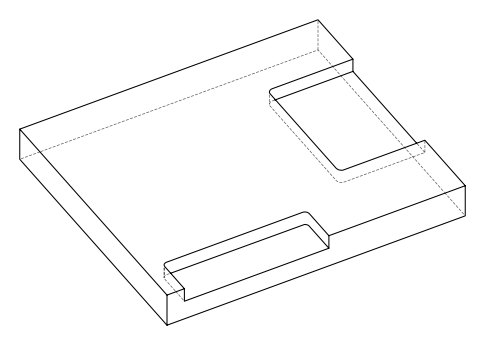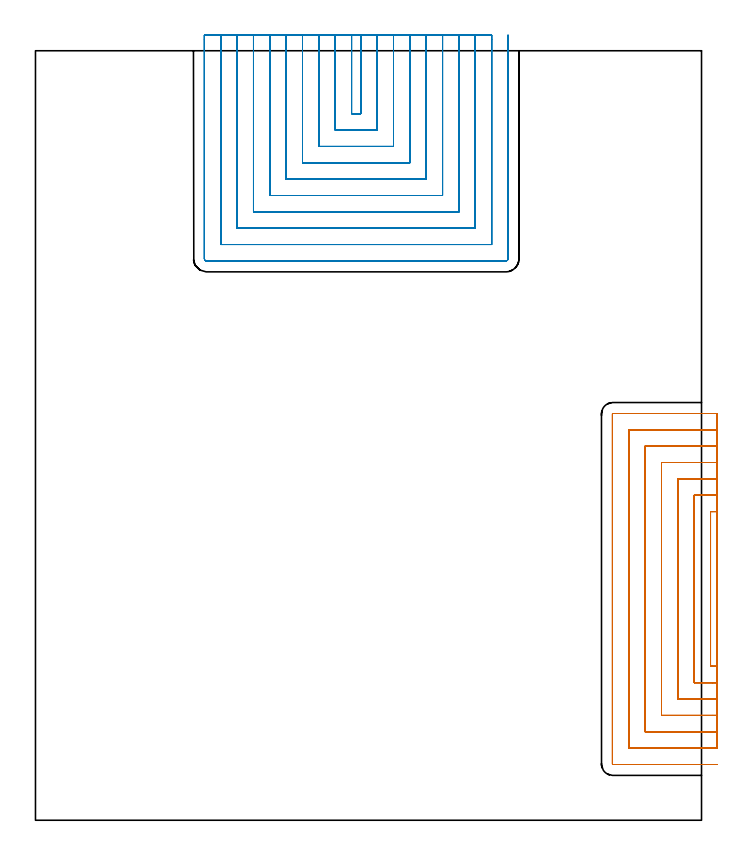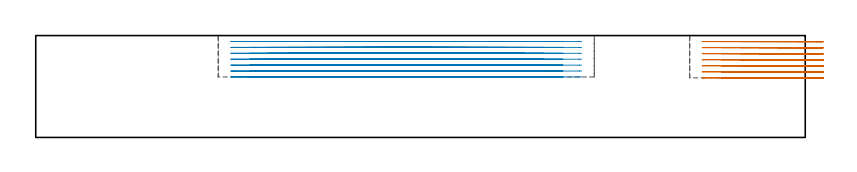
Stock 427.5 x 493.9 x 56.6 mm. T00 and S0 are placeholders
(PLAN: 2 operations, 0 tool changes, 118.4 min)
(1 MILL_SLOT | SLOT_PARTIAL_RECTANGULAR | UGT0201_132 | Follow Part, ap 3.5, ae 75% | 50.86 min | 360578 mm3)
(2 MILL_SLOT_1 | SLOT_PARTIAL_RECTANGULAR_1 | UGT0201_132 | Follow Part, ap 3.5, ae 75% | 67.59 min | 681122 mm3)
(TOOL UGT0201_132 | Carbide End Mill 14.0 | D14 FL30 Z4)
(OP 1 MILL_SLOT)
G17 G21 G94 G90
T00 M6
G54
G17 G0 G90 X437.5 Y198.1 S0 M3
G43 Z66.6 H0
Z53.243
G94 G1 X434.5 F250.
X433.3 F500.
Y98.8
X434.5
X437.5 F250.
Y208.6
X434.5
X422.8 F500.
Y88.3
X434.5
X437.5 F250.
Y219.1
X434.5
X412.3 F500.
Y77.8
X434.5
X437.5 F250.
Y229.6
X434.5
X401.8 F500.
Y67.3
X434.5
X437.5 F250.
Y240.1
X434.5
X391.3 F500.
Y56.8
X434.5
X437.5 F250.
Y250.6
X434.5
X380.8 F500.
Y46.3
X434.5
X437.5 F250.
Y261.1
X434.5
X370.6 F500.
G3 X370.3 Y260.8 R0.3
G1 Y36.1
G3 X370.6 Y35.8 R0.3
G1 X434.5
X437.5 F250.
G0 Y198.1 Z49.886
G1 X434.5
X433.3 F500.
Y98.8
X434.5
X437.5 F250.
Y208.6
X434.5
X422.8 F500.
Y88.3
X434.5
X437.5 F250.
Y219.1
X434.5
X412.3 F500.
Y77.8
X434.5
X437.5 F250.
Y229.6
X434.5
X401.8 F500.
Y67.3
X434.5
X437.5 F250.
Y240.1
X434.5
X391.3 F500.
Y56.8
X434.5
X437.5 F250.
Y250.6
X434.5
X380.8 F500.
Y46.3
X434.5
X437.5 F250.
Y261.1
X434.5
X370.6 F500.
G3 X370.3 Y260.8 R0.3
G1 Y36.1
G3 X370.6 Y35.8 R0.3
G1 X434.5
X437.5 F250.
G0 Y198.1 Z46.529
G1 X434.5
X433.3 F500.
Y98.8
X434.5
X437.5 F250.
Y208.6
X434.5
X422.8 F500.
Y88.3
X434.5
X437.5 F250.
Y219.1
X434.5
X412.3 F500.
Y77.8
X434.5
X437.5 F250.
Y229.6
X434.5
X401.8 F500.
Y67.3
X434.5
X437.5 F250.
Y240.1
X434.5
X391.3 F500.
Y56.8
X434.5
X437.5 F250.
Y250.6
X434.5
X380.8 F500.
Y46.3
X434.5
X437.5 F250.
Y261.1
X434.5
X370.6 F500.
G3 X370.3 Y260.8 R0.3
G1 Y36.1
G3 X370.6 Y35.8 R0.3
G1 X434.5
X437.5 F250.
G0 Y198.1 Z43.171
G1 X434.5
X433.3 F500.
Y98.8
X434.5
X437.5 F250.
Y208.6
X434.5
X422.8 F500.
Y88.3
X434.5
X437.5 F250.
Y219.1
X434.5
X412.3 F500.
Y77.8
X434.5
X437.5 F250.
Y229.6
X434.5
X401.8 F500.
Y67.3
X434.5
X437.5 F250.
Y240.1
X434.5
X391.3 F500.
Y56.8
X434.5
X437.5 F250.
Y250.6
X434.5
X380.8 F500.
Y46.3
X434.5
X437.5 F250.
Y261.1
X434.5
X370.6 F500.
G3 X370.3 Y260.8 R0.3
G1 Y36.1
G3 X370.6 Y35.8 R0.3
G1 X434.5
X437.5 F250.
G0 Y198.1 Z39.814
G1 X434.5
X433.3 F500.
Y98.8
X434.5
X437.5 F250.
Y208.6
X434.5
X422.8 F500.
Y88.3
X434.5
X437.5 F250.
Y219.1
X434.5
X412.3 F500.
Y77.8
X434.5
X437.5 F250.
Y229.6
X434.5
X401.8 F500.
Y67.3
X434.5
X437.5 F250.
Y240.1
X434.5
X391.3 F500.
Y56.8
X434.5
X437.5 F250.
Y250.6
X434.5
X380.8 F500.
Y46.3
X434.5
X437.5 F250.
Y261.1
X434.5
X370.6 F500.
G3 X370.3 Y260.8 R0.3
G1 Y36.1
G3 X370.6 Y35.8 R0.3
G1 X434.5
X437.5 F250.
G0 Y198.1 Z36.457
G1 X434.5
X433.3 F500.
Y98.8
X434.5
X437.5 F250.
Y208.6
X434.5
X422.8 F500.
Y88.3
X434.5
X437.5 F250.
Y219.1
X434.5
X412.3 F500.
Y77.8
X434.5
X437.5 F250.
Y229.6
X434.5
X401.8 F500.
Y67.3
X434.5
X437.5 F250.
Y240.1
X434.5
X391.3 F500.
Y56.8
X434.5
X437.5 F250.
Y250.6
X434.5
X380.8 F500.
Y46.3
X434.5
X437.5 F250.
Y261.1
X434.5
X370.6 F500.
G3 X370.3 Y260.8 R0.3
G1 Y36.1
G3 X370.6 Y35.8 R0.3
G1 X434.5
X437.5 F250.
G0 Y198.1 Z33.1
G1 X434.5
X433.3 F500.
Y98.8
X434.5
X437.5 F250.
Y208.6
X434.5
X422.8 F500.
Y88.3
X434.5
X437.5 F250.
Y219.1
X434.5
X412.3 F500.
Y77.8
X434.5
X437.5 F250.
Y229.6
X434.5
X401.8 F500.
Y67.3
X434.5
X437.5 F250.
Y240.1
X434.5
X391.3 F500.
Y56.8
X434.5
X437.5 F250.
Y250.6
X434.5
X380.8 F500.
Y46.3
X434.5
X437.5 F250.
Y261.1
X434.5
X370.6 F500.
G3 X370.3 Y260.8 R0.3
G1 Y36.1
G3 X370.6 Y35.8 R0.3
G1 X434.5
X437.5 F250.
G0 Z66.6
M5
M2
(OP 2 MILL_SLOT_1)
G17 G21 G94 G90
T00 M6
G54
G17 G0 G90 X202.9 Y503.9 S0 M3
G43 Z66.6 H0
Z53.314
G94 G1 Y500.9 F250.
Y453.5 F500.
X208.8
Y500.9
Y503.9 F250.
X192.4
Y500.9
Y443. F500.
X219.3
Y500.9
Y503.9 F250.
X181.9
Y500.9
Y432.5 F500.
X229.8
Y500.9
Y503.9 F250.
X171.4
Y500.9
Y422. F500.
X240.3
Y500.9
Y503.9 F250.
X160.9
Y500.9
Y411.5 F500.
X250.8
Y500.9
Y503.9 F250.
X150.4
Y500.9
Y401. F500.
X261.3
Y500.9
Y503.9 F250.
X139.9
Y500.9
Y390.5 F500.
X271.8
Y500.9
Y503.9 F250.
X129.4
Y500.9
Y380. F500.
X282.3
Y500.9
Y503.9 F250.
X118.9
Y500.9
Y369.5 F500.
X292.8
Y500.9
Y503.9 F250.
X108.4
Y500.9
Y360.4 F500.
G3 X109.8 Y359. R1.4
G1 X301.9
G3 X303.3 Y360.4 R1.4
G1 Y500.9
Y503.9 F250.
G0 X202.9 Z50.028
G1 Y500.9
Y453.5 F500.
X208.8
Y500.9
Y503.9 F250.
X192.4
Y500.9
Y443. F500.
X219.3
Y500.9
Y503.9 F250.
X181.9
Y500.9
Y432.5 F500.
X229.8
Y500.9
Y503.9 F250.
X171.4
Y500.9
Y422. F500.
X240.3
Y500.9
Y503.9 F250.
X160.9
Y500.9
Y411.5 F500.
X250.8
Y500.9
Y503.9 F250.
X150.4
Y500.9
Y401. F500.
X261.3
Y500.9
Y503.9 F250.
X139.9
Y500.9
Y390.5 F500.
X271.8
Y500.9
Y503.9 F250.
X129.4
Y500.9
Y380. F500.
X282.3
Y500.9
Y503.9 F250.
X118.9
Y500.9
Y369.5 F500.
X292.8
Y500.9
Y503.9 F250.
X108.4
Y500.9
Y360.4 F500.
G3 X109.8 Y359. R1.4
G1 X301.9
G3 X303.3 Y360.4 R1.4
G1 Y500.9
Y503.9 F250.
G0 X202.9 Z46.743
G1 Y500.9
Y453.5 F500.
X208.8
Y500.9
Y503.9 F250.
X192.4
Y500.9
Y443. F500.
X219.3
Y500.9
Y503.9 F250.
X181.9
Y500.9
Y432.5 F500.
X229.8
Y500.9
Y503.9 F250.
X171.4
Y500.9
Y422. F500.
X240.3
Y500.9
Y503.9 F250.
X160.9
Y500.9
Y411.5 F500.
X250.8
Y500.9
Y503.9 F250.
X150.4
Y500.9
Y401. F500.
X261.3
Y500.9
Y503.9 F250.
X139.9
Y500.9
Y390.5 F500.
X271.8
Y500.9
Y503.9 F250.
X129.4
Y500.9
Y380. F500.
X282.3
Y500.9
Y503.9 F250.
X118.9
Y500.9
Y369.5 F500.
X292.8
Y500.9
Y503.9 F250.
X108.4
Y500.9
Y360.4 F500.
G3 X109.8 Y359. R1.4
G1 X301.9
G3 X303.3 Y360.4 R1.4
G1 Y500.9
Y503.9 F250.
G0 X202.9 Z43.457
G1 Y500.9
Y453.5 F500.
X208.8
Y500.9
Y503.9 F250.
X192.4
Y500.9
Y443. F500.
X219.3
Y500.9
Y503.9 F250.
X181.9
Y500.9
Y432.5 F500.
X229.8
Y500.9
Y503.9 F250.
X171.4
Y500.9
Y422. F500.
X240.3
Y500.9
Y503.9 F250.
X160.9
Y500.9
Y411.5 F500.
X250.8
Y500.9
Y503.9 F250.
X150.4
Y500.9
Y401. F500.
X261.3
Y500.9
Y503.9 F250.
X139.9
Y500.9
Y390.5 F500.
X271.8
Y500.9
Y503.9 F250.
X129.4
Y500.9
Y380. F500.
X282.3
Y500.9
Y503.9 F250.
X118.9
Y500.9
Y369.5 F500.
X292.8
Y500.9
Y503.9 F250.
X108.4
Y500.9
Y360.4 F500.
G3 X109.8 Y359. R1.4
G1 X301.9
G3 X303.3 Y360.4 R1.4
G1 Y500.9
Y503.9 F250.
G0 X202.9 Z40.171
G1 Y500.9
Y453.5 F500.
X208.8
Y500.9
Y503.9 F250.
X192.4
Y500.9
Y443. F500.
X219.3
Y500.9
Y503.9 F250.
X181.9
Y500.9
Y432.5 F500.
X229.8
Y500.9
Y503.9 F250.
X171.4
Y500.9
Y422. F500.
X240.3
Y500.9
Y503.9 F250.
X160.9
Y500.9
Y411.5 F500.
X250.8
Y500.9
Y503.9 F250.
X150.4
Y500.9
Y401. F500.
X261.3
Y500.9
Y503.9 F250.
X139.9
Y500.9
Y390.5 F500.
X271.8
Y500.9
Y503.9 F250.
X129.4
Y500.9
Y380. F500.
X282.3
Y500.9
Y503.9 F250.
X118.9
Y500.9
Y369.5 F500.
X292.8
Y500.9
Y503.9 F250.
X108.4
Y500.9
Y360.4 F500.
G3 X109.8 Y359. R1.4
G1 X301.9
G3 X303.3 Y360.4 R1.4
G1 Y500.9
Y503.9 F250.
G0 X202.9 Z36.886
G1 Y500.9
Y453.5 F500.
X208.8
Y500.9
Y503.9 F250.
X192.4
Y500.9
Y443. F500.
X219.3
Y500.9
Y503.9 F250.
X181.9
Y500.9
Y432.5 F500.
X229.8
Y500.9
Y503.9 F250.
X171.4
Y500.9
Y422. F500.
X240.3
Y500.9
Y503.9 F250.
X160.9
Y500.9
Y411.5 F500.
X250.8
Y500.9
Y503.9 F250.
X150.4
Y500.9
Y401. F500.
X261.3
Y500.9
Y503.9 F250.
X139.9
Y500.9
Y390.5 F500.
X271.8
Y500.9
Y503.9 F250.
X129.4
Y500.9
Y380. F500.
X282.3
Y500.9
Y503.9 F250.
X118.9
Y500.9
Y369.5 F500.
X292.8
Y500.9
Y503.9 F250.
X108.4
Y500.9
Y360.4 F500.
G3 X109.8 Y359. R1.4
G1 X301.9
G3 X303.3 Y360.4 R1.4
G1 Y500.9
Y503.9 F250.
G0 X202.9 Z33.6
G1 Y500.9
Y453.5 F500.
X208.8
Y500.9
Y503.9 F250.
X192.4
Y500.9
Y443. F500.
X219.3
Y500.9
Y503.9 F250.
X181.9
Y500.9
Y432.5 F500.
X229.8
Y500.9
Y503.9 F250.
X171.4
Y500.9
Y422. F500.
X240.3
Y500.9
Y503.9 F250.
X160.9
Y500.9
Y411.5 F500.
X250.8
Y500.9
Y503.9 F250.
X150.4
Y500.9
Y401. F500.
X261.3
Y500.9
Y503.9 F250.
X139.9
Y500.9
Y390.5 F500.
X271.8
Y500.9
Y503.9 F250.
X129.4
Y500.9
Y380. F500.
X282.3
Y500.9
Y503.9 F250.
X118.9
Y500.9
Y369.5 F500.
X292.8
Y500.9
Y503.9 F250.
X108.4
Y500.9
Y360.4 F500.
G3 X109.8 Y359. R1.4
G1 X301.9
G3 X303.3 Y360.4 R1.4
G1 Y500.9
Y503.9 F250.
G0 Z66.6
M5
M2
